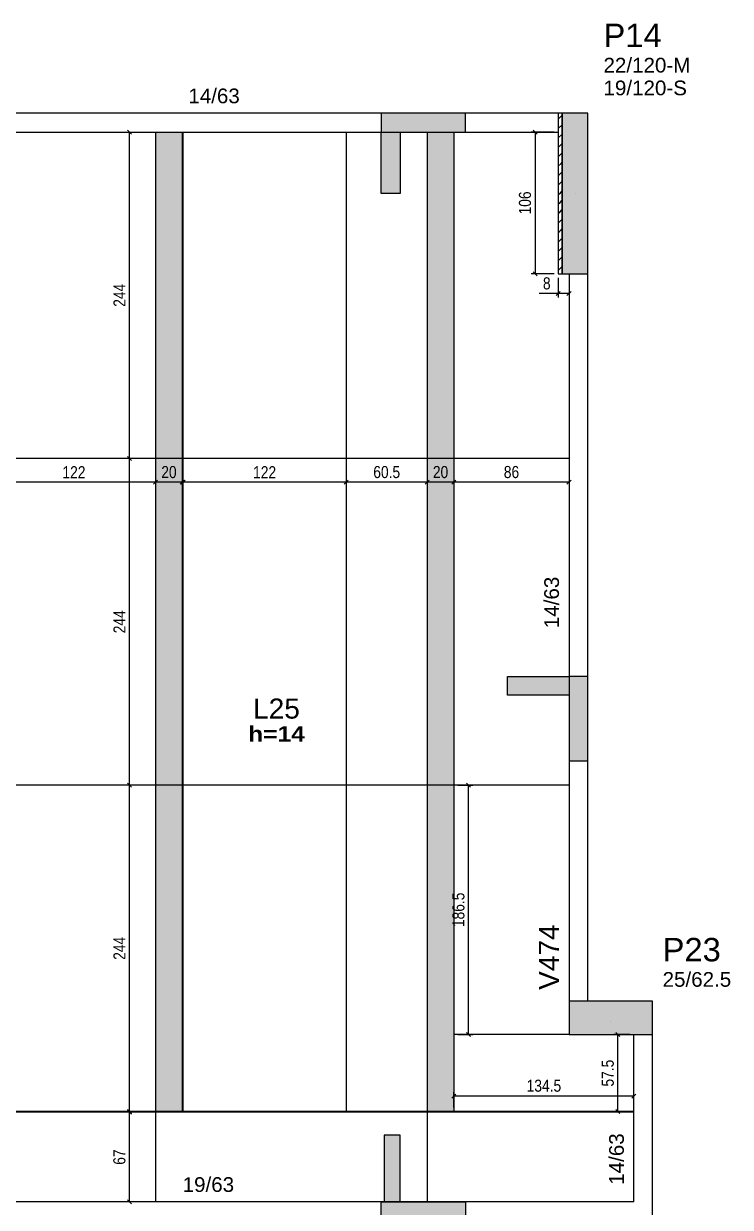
# Model space of a CAD drawing. Extents: x 4150 to 8661, y -614 to 3008.
# Drawn here: x 6478 to 7006, y 1216 to 2100 of the extents above; entities that cross this region are included whole.
import ezdxf

# ---------------------------------------------------------------- set-up
doc = ezdxf.new("R2010")
doc.units = 0
doc.header["$PDMODE"] = 34
for name, color, linetype in [('COTA', 241, 'Continuous'), ('MTH-DIM-PILAR', 3, 'Continuous'), ('MTH-DIM-VIGA', 3, 'Continuous'), ('MTH-FACE-VIGA', 7, 'Continuous'), ('MTH-LINHA-SEÇÃO', 16, 'Continuous'), ('MTH-PILAR-SEGUE', 5, 'Continuous'), ('MTH-SOMBRA21', 150, 'Continuous'), ('MTH-SOMBRA25', 253, 'Continuous'), ('MTH-TIT1-PILAR', 5, 'Continuous'), ('MTH-TIT1-VIGA', 5, 'Continuous'), ('MTH-TXT-NEGRITO', 5, 'Continuous'), ('Painéis', 200, 'Continuous')]:
    doc.layers.add(name, color=color, linetype=linetype)
doc.layers.add('Hachura', color=251, linetype='Continuous', lineweight=9)
doc.styles.add('COTA TECNICA-50', font='techl___.ttf', dxfattribs={"height": 9})
doc.styles.add('TQS_ARIAL', font='arial.ttf')
doc.styles.add('TQS_ARIAL_BLACK', font='ariblk.ttf')
doc.dimstyles.new('COTA PAINEL-50', dxfattribs={"dimtxt": 9, "dimasz": 3, "dimexe": 3, "dimexo": 3, "dimgap": 3, "dimtad": 1, "dimdec": 1, "dimzin": 12, "dimdsep": 46, "dimtxsty": 'COTA TECNICA-50', "dimblk1": 'OBLIQUE', "dimblk2": 'OBLIQUE', "dimsah": 1, "dimcen": 0.9, "dimclrd": 4, "dimclre": 4, "dimclrt": 240, "dimadec": 1, "dimazin": 3, "dimtfac": 1, "dimtdec": 1, "dimtmove": 0, "dimatfit": 3, "dimfxl": 1, "dimtolj": 1, "dimtzin": 12, "dimarcsym": 0})

# ---------------------------------------------------------------- blocks, each defined once
blk = doc.blocks.new('_Oblique')
at = {"color": 0, "linetype": 'ByBlock', "lineweight": -2}
blk.add_line((-0.5, -0.5), (0.5, 0.5), dxfattribs=at)
blk = doc.blocks.new('*D106')
at = {"layer": 'COTA', "color": 4, "lineweight": -2, "transparency": 16777216}
for p, q in [((6799.85, 1772.37), (6799.85, 1754.63)), ((6885.85, 1772.37), (6885.85, 1754.63)), ((6885.85, 1757.63), (6799.85, 1757.63))]:
    blk.add_line(p, q, dxfattribs=at)
at = {"layer": 'Defpoints', "color": 0, "transparency": 16777216}
for p in [(6799.85, 1775.37), (6885.85, 1775.37), (6799.85, 1757.63)]:
    blk.add_point(p, dxfattribs=at)
at = {"layer": 'COTA', "color": 4, "lineweight": -2, "transparency": 16777216, "xscale": 3, "yscale": 3, "zscale": 3, "rotation": 180}
blk.add_blockref('_Oblique', (6799.85, 1757.63), dxfattribs=at)
at = {"layer": 'COTA', "color": 4, "lineweight": -2, "transparency": 16777216, "xscale": 3, "yscale": 3, "zscale": 3}
blk.add_blockref('_Oblique', (6885.85, 1757.63), dxfattribs=at)
at = {"layer": 'COTA', "color": 240, "transparency": 16777216, "insert": (6842.85, 1765.24), "char_height": 9, "attachment_point": 5, "style": 'COTA TECNICA-50'}
blk.add_mtext('\\A1;86', dxfattribs=at)
blk = doc.blocks.new('*D99')
at = {"layer": 'COTA', "color": 4, "lineweight": -2, "transparency": 16777216}
for p, q in [((6779.85, 1772.37), (6779.85, 1754.63)), ((6799.85, 1772.37), (6799.85, 1754.63)), ((6799.85, 1757.63), (6779.85, 1757.63))]:
    blk.add_line(p, q, dxfattribs=at)
at = {"layer": 'Defpoints', "color": 0, "transparency": 16777216}
for p in [(6779.85, 1775.37), (6799.85, 1775.37), (6779.85, 1757.63)]:
    blk.add_point(p, dxfattribs=at)
at = {"layer": 'COTA', "color": 4, "lineweight": -2, "transparency": 16777216, "xscale": 3, "yscale": 3, "zscale": 3, "rotation": 180}
blk.add_blockref('_Oblique', (6779.85, 1757.63), dxfattribs=at)
at = {"layer": 'COTA', "color": 4, "lineweight": -2, "transparency": 16777216, "xscale": 3, "yscale": 3, "zscale": 3}
blk.add_blockref('_Oblique', (6799.85, 1757.63), dxfattribs=at)
at = {"layer": 'COTA', "color": 240, "transparency": 16777216, "insert": (6789.85, 1765.22), "char_height": 9, "attachment_point": 5, "style": 'COTA TECNICA-50'}
blk.add_mtext('\\A1;20', dxfattribs=at)
blk = doc.blocks.new('*D100')
at = {"layer": 'COTA', "color": 4, "lineweight": -2, "transparency": 16777216}
for p, q in [((6719.35, 1772.37), (6719.35, 1754.63)), ((6779.85, 1772.37), (6779.85, 1754.63)), ((6779.85, 1757.63), (6719.35, 1757.63))]:
    blk.add_line(p, q, dxfattribs=at)
at = {"layer": 'Defpoints', "color": 0, "transparency": 16777216}
for p in [(6719.35, 1775.37), (6779.85, 1775.37), (6719.35, 1757.63)]:
    blk.add_point(p, dxfattribs=at)
at = {"layer": 'COTA', "color": 4, "lineweight": -2, "transparency": 16777216, "xscale": 3, "yscale": 3, "zscale": 3, "rotation": 180}
blk.add_blockref('_Oblique', (6719.35, 1757.63), dxfattribs=at)
at = {"layer": 'COTA', "color": 4, "lineweight": -2, "transparency": 16777216, "xscale": 3, "yscale": 3, "zscale": 3}
blk.add_blockref('_Oblique', (6779.85, 1757.63), dxfattribs=at)
at = {"layer": 'COTA', "color": 240, "transparency": 16777216, "insert": (6749.6, 1765.23), "char_height": 9, "attachment_point": 5, "style": 'COTA TECNICA-50'}
blk.add_mtext('\\A1;60.5', dxfattribs=at)
blk = doc.blocks.new('*D101')
at = {"layer": 'COTA', "color": 4, "lineweight": -2, "transparency": 16777216}
for p, q in [((6597.35, 1772.37), (6597.35, 1754.63)), ((6719.35, 1772.37), (6719.35, 1754.63)), ((6719.35, 1757.63), (6597.35, 1757.63))]:
    blk.add_line(p, q, dxfattribs=at)
at = {"layer": 'Defpoints', "color": 0, "transparency": 16777216}
for p in [(6597.35, 1775.37), (6719.35, 1775.37), (6597.35, 1757.63)]:
    blk.add_point(p, dxfattribs=at)
at = {"layer": 'COTA', "color": 4, "lineweight": -2, "transparency": 16777216, "xscale": 3, "yscale": 3, "zscale": 3, "rotation": 180}
blk.add_blockref('_Oblique', (6597.35, 1757.63), dxfattribs=at)
at = {"layer": 'COTA', "color": 4, "lineweight": -2, "transparency": 16777216, "xscale": 3, "yscale": 3, "zscale": 3}
blk.add_blockref('_Oblique', (6719.35, 1757.63), dxfattribs=at)
at = {"layer": 'COTA', "color": 240, "transparency": 16777216, "insert": (6658.35, 1765.18), "char_height": 9, "attachment_point": 5, "style": 'COTA TECNICA-50'}
blk.add_mtext('\\A1;122', dxfattribs=at)
blk = doc.blocks.new('*D102')
at = {"layer": 'COTA', "color": 4, "lineweight": -2, "transparency": 16777216}
for p, q in [((6576.85, 1772.37), (6576.85, 1754.63)), ((6596.85, 1772.37), (6596.85, 1754.63)), ((6596.85, 1757.63), (6576.85, 1757.63))]:
    blk.add_line(p, q, dxfattribs=at)
at = {"layer": 'Defpoints', "color": 0, "transparency": 16777216}
for p in [(6576.85, 1775.37), (6596.85, 1775.37), (6576.85, 1757.63)]:
    blk.add_point(p, dxfattribs=at)
at = {"layer": 'COTA', "color": 4, "lineweight": -2, "transparency": 16777216, "xscale": 3, "yscale": 3, "zscale": 3, "rotation": 180}
blk.add_blockref('_Oblique', (6576.85, 1757.63), dxfattribs=at)
at = {"layer": 'COTA', "color": 4, "lineweight": -2, "transparency": 16777216, "xscale": 3, "yscale": 3, "zscale": 3}
blk.add_blockref('_Oblique', (6596.85, 1757.63), dxfattribs=at)
at = {"layer": 'COTA', "color": 240, "transparency": 16777216, "insert": (6586.85, 1765.22), "char_height": 9, "attachment_point": 5, "style": 'COTA TECNICA-50'}
blk.add_mtext('\\A1;20', dxfattribs=at)
blk = doc.blocks.new('*D103')
at = {"layer": 'COTA', "color": 4, "lineweight": -2, "transparency": 16777216}
for p, q in [((6454.85, 1772.37), (6454.85, 1754.63)), ((6576.85, 1772.37), (6576.85, 1754.63)), ((6576.85, 1757.63), (6454.85, 1757.63))]:
    blk.add_line(p, q, dxfattribs=at)
at = {"layer": 'Defpoints', "color": 0, "transparency": 16777216}
for p in [(6454.85, 1775.37), (6576.85, 1775.37), (6454.85, 1757.63)]:
    blk.add_point(p, dxfattribs=at)
at = {"layer": 'COTA', "color": 4, "lineweight": -2, "transparency": 16777216, "xscale": 3, "yscale": 3, "zscale": 3, "rotation": 180}
blk.add_blockref('_Oblique', (6454.85, 1757.63), dxfattribs=at)
at = {"layer": 'COTA', "color": 4, "lineweight": -2, "transparency": 16777216, "xscale": 3, "yscale": 3, "zscale": 3}
blk.add_blockref('_Oblique', (6576.85, 1757.63), dxfattribs=at)
at = {"layer": 'COTA', "color": 240, "transparency": 16777216, "insert": (6515.85, 1765.18), "char_height": 9, "attachment_point": 5, "style": 'COTA TECNICA-50'}
blk.add_mtext('\\A1;122', dxfattribs=at)
blk = doc.blocks.new('*D105')
at = {"layer": 'COTA', "color": 4, "lineweight": -2, "transparency": 16777216}
for p, q in [((6802.85, 1531.37), (6813.85, 1531.37)), ((6810.85, 1344.87), (6810.85, 1531.37)), ((6802.85, 1344.87), (6813.85, 1344.87))]:
    blk.add_line(p, q, dxfattribs=at)
at = {"layer": 'Defpoints', "color": 0, "transparency": 16777216}
for p in [(6799.85, 1531.37), (6810.85, 1531.37), (6799.85, 1344.87)]:
    blk.add_point(p, dxfattribs=at)
at = {"layer": 'COTA', "color": 4, "lineweight": -2, "transparency": 16777216, "xscale": 3, "yscale": 3, "zscale": 3}
for p, rotation in [((6810.85, 1531.37), 90), ((6810.85, 1344.87), 270)]:
    blk.add_blockref('_Oblique', p, dxfattribs=dict(at, rotation=rotation))
at = {"layer": 'COTA', "color": 240, "transparency": 16777216, "insert": (6803.23, 1438.12), "char_height": 9, "attachment_point": 5, "rotation": 90, "style": 'COTA TECNICA-50'}
blk.add_mtext('\\A1;186.5', dxfattribs=at)
blk = doc.blocks.new('*D113')
at = {"layer": 'COTA', "color": 4, "lineweight": -2, "transparency": 16777216}
for p, q in [((6799.85, 1290.37), (6799.85, 1301.98)), ((6934.35, 1290.37), (6934.35, 1301.98)), ((6934.35, 1298.98), (6799.85, 1298.98))]:
    blk.add_line(p, q, dxfattribs=at)
at = {"layer": 'Defpoints', "color": 0, "transparency": 16777216}
for p in [(6799.85, 1298.98), (6799.85, 1287.37), (6934.35, 1287.37)]:
    blk.add_point(p, dxfattribs=at)
at = {"layer": 'COTA', "color": 4, "lineweight": -2, "transparency": 16777216, "xscale": 3, "yscale": 3, "zscale": 3, "rotation": 180}
blk.add_blockref('_Oblique', (6799.85, 1298.98), dxfattribs=at)
at = {"layer": 'COTA', "color": 4, "lineweight": -2, "transparency": 16777216, "xscale": 3, "yscale": 3, "zscale": 3}
blk.add_blockref('_Oblique', (6934.35, 1298.98), dxfattribs=at)
at = {"layer": 'COTA', "color": 240, "transparency": 16777216, "insert": (6867.1, 1306.68), "char_height": 9, "attachment_point": 5, "style": 'COTA TECNICA-50'}
blk.add_mtext('\\A1;134.5', dxfattribs=at)
blk = doc.blocks.new('*D114')
at = {"layer": 'COTA', "color": 4, "lineweight": -2, "transparency": 16777216}
for p, q in [((6573.85, 1286.87), (6554.43, 1286.87)), ((6557.43, 1219.87), (6557.43, 1286.87)), ((6573.85, 1219.87), (6554.43, 1219.87))]:
    blk.add_line(p, q, dxfattribs=at)
at = {"layer": 'Defpoints', "color": 0, "transparency": 16777216}
for p in [(6557.43, 1286.87), (6576.85, 1286.87), (6576.85, 1219.87)]:
    blk.add_point(p, dxfattribs=at)
at = {"layer": 'COTA', "color": 4, "lineweight": -2, "transparency": 16777216, "xscale": 3, "yscale": 3, "zscale": 3}
for p, rotation in [((6557.43, 1286.87), 90), ((6557.43, 1219.87), 270)]:
    blk.add_blockref('_Oblique', p, dxfattribs=dict(at, rotation=rotation))
at = {"layer": 'COTA', "color": 240, "transparency": 16777216, "insert": (6549.84, 1253.37), "char_height": 9, "attachment_point": 5, "rotation": 90, "style": 'COTA TECNICA-50'}
blk.add_mtext('\\A1;67', dxfattribs=at)
blk = doc.blocks.new('*D115')
at = {"layer": 'COTA', "color": 4, "lineweight": -2, "transparency": 16777216}
for p, q in [((6557.43, 1287.37), (6557.43, 1531.37)), ((6573.85, 1287.37), (6554.43, 1287.37))]:
    blk.add_line(p, q, dxfattribs=at)
at = {"layer": 'Defpoints', "color": 0, "transparency": 16777216}
for p in [(6557.43, 1531.37), (6557.43, 1531.37), (6576.85, 1287.37)]:
    blk.add_point(p, dxfattribs=at)
at = {"layer": 'COTA', "color": 4, "lineweight": -2, "transparency": 16777216, "xscale": 3, "yscale": 3, "zscale": 3}
for p, rotation in [((6557.43, 1531.37), 90), ((6557.43, 1287.37), 270)]:
    blk.add_blockref('_Oblique', p, dxfattribs=dict(at, rotation=rotation))
at = {"layer": 'COTA', "color": 240, "transparency": 16777216, "insert": (6549.87, 1409.37), "char_height": 9, "attachment_point": 5, "rotation": 90, "style": 'COTA TECNICA-50'}
blk.add_mtext('\\A1;244', dxfattribs=at)
blk = doc.blocks.new('*D116')
at = {"layer": 'COTA', "color": 4, "lineweight": -2, "transparency": 16777216}
blk.add_line((6557.43, 1531.37), (6557.43, 1775.37), dxfattribs=at)
at = {"layer": 'Defpoints', "color": 0, "transparency": 16777216}
for p in [(6557.43, 1775.37), (6557.43, 1775.37), (6557.43, 1531.37)]:
    blk.add_point(p, dxfattribs=at)
at = {"layer": 'COTA', "color": 4, "lineweight": -2, "transparency": 16777216, "xscale": 3, "yscale": 3, "zscale": 3}
for p, rotation in [((6557.43, 1775.37), 90), ((6557.43, 1531.37), 270)]:
    blk.add_blockref('_Oblique', p, dxfattribs=dict(at, rotation=rotation))
at = {"layer": 'COTA', "color": 240, "transparency": 16777216, "insert": (6549.87, 1653.37), "char_height": 9, "attachment_point": 5, "rotation": 90, "style": 'COTA TECNICA-50'}
blk.add_mtext('\\A1;244', dxfattribs=at)
blk = doc.blocks.new('*D117')
at = {"layer": 'COTA', "color": 4, "lineweight": -2, "transparency": 16777216}
blk.add_line((6557.43, 1775.37), (6557.43, 2019.37), dxfattribs=at)
at = {"layer": 'Defpoints', "color": 0, "transparency": 16777216}
for p in [(6557.43, 2019.37), (6557.43, 2019.37), (6557.43, 1775.37)]:
    blk.add_point(p, dxfattribs=at)
at = {"layer": 'COTA', "color": 4, "lineweight": -2, "transparency": 16777216, "xscale": 3, "yscale": 3, "zscale": 3}
for p, rotation in [((6557.43, 2019.37), 90), ((6557.43, 1775.37), 270)]:
    blk.add_blockref('_Oblique', p, dxfattribs=dict(at, rotation=rotation))
at = {"layer": 'COTA', "color": 240, "transparency": 16777216, "insert": (6549.87, 1897.37), "char_height": 9, "attachment_point": 5, "rotation": 90, "style": 'COTA TECNICA-50'}
blk.add_mtext('\\A1;244', dxfattribs=at)
blk = doc.blocks.new('*D111')
at = {"layer": 'COTA', "color": 4, "lineweight": -2, "transparency": 16777216}
for p, q in [((6874.85, 2019.37), (6857.57, 2019.37)), ((6860.57, 2019.37), (6860.57, 1913.37)), ((6874.85, 1913.37), (6857.57, 1913.37))]:
    blk.add_line(p, q, dxfattribs=at)
at = {"layer": 'Defpoints', "color": 0, "transparency": 16777216}
for p in [(6877.85, 2019.37), (6860.57, 1913.37), (6877.85, 1913.37)]:
    blk.add_point(p, dxfattribs=at)
at = {"layer": 'COTA', "color": 4, "lineweight": -2, "transparency": 16777216, "xscale": 3, "yscale": 3, "zscale": 3}
for p, rotation in [((6860.57, 2019.37), 90), ((6860.57, 1913.37), 270)]:
    blk.add_blockref('_Oblique', p, dxfattribs=dict(at, rotation=rotation))
at = {"layer": 'COTA', "color": 240, "transparency": 16777216, "insert": (6852.98, 1966.37), "char_height": 9, "attachment_point": 5, "rotation": 90, "style": 'COTA TECNICA-50'}
blk.add_mtext('\\A1;106', dxfattribs=at)
blk = doc.blocks.new('*D112')
at = {"layer": 'COTA', "color": 4, "lineweight": -2, "transparency": 16777216}
for p, q in [((6877.85, 1910.37), (6877.85, 1895.64)), ((6885.85, 1910.37), (6885.85, 1895.64)), ((6877.85, 1898.64), (6863.62, 1898.64)), ((6885.85, 1898.64), (6877.85, 1898.64))]:
    blk.add_line(p, q, dxfattribs=at)
at = {"layer": 'Defpoints', "color": 0, "transparency": 16777216}
for p in [(6877.85, 1913.37), (6885.85, 1913.37), (6877.85, 1898.64)]:
    blk.add_point(p, dxfattribs=at)
at = {"layer": 'COTA', "color": 4, "lineweight": -2, "transparency": 16777216, "xscale": 3, "yscale": 3, "zscale": 3, "rotation": 180}
blk.add_blockref('_Oblique', (6877.85, 1898.64), dxfattribs=at)
at = {"layer": 'COTA', "color": 4, "lineweight": -2, "transparency": 16777216, "xscale": 3, "yscale": 3, "zscale": 3}
blk.add_blockref('_Oblique', (6885.85, 1898.64), dxfattribs=at)
at = {"layer": 'COTA', "color": 240, "transparency": 16777216, "insert": (6869.24, 1906.23), "char_height": 9, "attachment_point": 5, "style": 'COTA TECNICA-50'}
blk.add_mtext('\\A1;8', dxfattribs=at)
blk = doc.blocks.new('*D118')
at = {"layer": 'COTA', "color": 4, "lineweight": -2, "transparency": 16777216}
for p, q in [((6931.35, 1344.87), (6919.45, 1344.87)), ((6922.45, 1287.37), (6922.45, 1344.87)), ((6931.35, 1287.37), (6919.45, 1287.37))]:
    blk.add_line(p, q, dxfattribs=at)
at = {"layer": 'Defpoints', "color": 0, "transparency": 16777216}
for p in [(6922.45, 1344.87), (6934.35, 1344.87), (6934.35, 1287.37)]:
    blk.add_point(p, dxfattribs=at)
at = {"layer": 'COTA', "color": 4, "lineweight": -2, "transparency": 16777216, "xscale": 3, "yscale": 3, "zscale": 3}
for p, rotation in [((6922.45, 1344.87), 90), ((6922.45, 1287.37), 270)]:
    blk.add_blockref('_Oblique', p, dxfattribs=dict(at, rotation=rotation))
at = {"layer": 'COTA', "color": 240, "transparency": 16777216, "insert": (6914.85, 1316.12), "char_height": 9, "attachment_point": 5, "rotation": 90, "style": 'COTA TECNICA-50'}
blk.add_mtext('\\A1;57.5', dxfattribs=at)

msp = doc.modelspace()

# ---------------------------------------------------------------- hatches: boundary and pattern name
at = {"layer": 'Hachura'}
h = msp.add_hatch(color=256, dxfattribs=at)
h.dxf.hatch_style = 1
h.paths.add_polyline_path([(6779.85, 2019.37), (6799.85, 2019.37), (6799.85, 1775.37), (6779.85, 1775.37)])
h.paths.add_polyline_path([(6779.85, 1775.37), (6799.85, 1775.37), (6799.85, 1531.37), (6779.85, 1531.37)])
h.paths.add_polyline_path([(6779.85, 1531.37), (6799.85, 1531.37), (6799.85, 1287.37), (6779.85, 1287.37)])
h.paths.add_polyline_path([(6576.85, 1531.37), (6596.85, 1531.37), (6596.85, 1287.37), (6576.85, 1287.37)])
h.paths.add_polyline_path([(6576.85, 1775.37), (6596.85, 1775.37), (6596.85, 1531.37), (6576.85, 1531.37)])
h.paths.add_polyline_path([(6576.85, 2019.37), (6596.85, 2019.37), (6596.85, 1775.37), (6576.85, 1775.37)])

# ---------------------------------------------------------------- linework, layer by layer
at = {"layer": 'MTH-FACE-VIGA', "linetype": 'Continuous'}
for p, q in [((6877.85, 2033.37), (6394.35, 2033.37)), ((6877.85, 2029.09), (6880.82, 2032.06)), ((6880.82, 2032.06), (6880.85, 2032.09)), ((6394.35, 2019.37), (6877.85, 2019.37)), ((6877.85, 2022.02), (6880.64, 2024.81)), ((6877.85, 2014.95), (6880.46, 2017.56)), ((6880.46, 2017.56), (6880.85, 2017.95)), ((6880.64, 2024.81), (6880.85, 2025.02)), ((6877.85, 2007.88), (6880.28, 2010.3)), ((6880.28, 2010.3), (6880.85, 2010.88)), ((6877.85, 2000.81), (6880.1, 2003.05)), ((6880.1, 2003.05), (6880.85, 2003.81)), ((6877.85, 1993.74), (6879.92, 1995.8)), ((6879.92, 1995.8), (6880.85, 1996.74)), ((6877.85, 1986.67), (6879.73, 1988.55)), ((6877.85, 1979.6), (6879.55, 1981.29)), ((6879.55, 1981.29), (6880.85, 1982.6)), ((6879.73, 1988.55), (6880.85, 1989.67)), ((6877.85, 1972.53), (6879.37, 1974.04)), ((6879.37, 1974.04), (6880.85, 1975.53)), ((6877.85, 1965.45), (6879.19, 1966.79)), ((6879.19, 1966.79), (6880.85, 1968.45)), ((6877.85, 1958.38), (6879.01, 1959.54)), ((6879.01, 1959.54), (6880.85, 1961.38)), ((6877.85, 1951.31), (6878.83, 1952.29)), ((6878.65, 1945.03), (6880.85, 1947.24)), ((6878.83, 1952.29), (6880.85, 1954.31)), ((6877.85, 1944.24), (6878.65, 1945.03)), ((6877.85, 1937.17), (6878.47, 1937.78)), ((6878.47, 1937.78), (6880.85, 1940.17)), ((6877.85, 1930.1), (6878.28, 1930.53)), ((6878.28, 1930.53), (6880.85, 1933.1)), ((6877.85, 1923.03), (6878.1, 1923.28)), ((6878.1, 1923.28), (6880.85, 1926.03)), ((6877.85, 1915.96), (6877.92, 1916.02)), ((6877.92, 1916.02), (6880.85, 1918.96)), ((6885.85, 1913.37), (6885.85, 1369.87)), ((6899.85, 1369.87), (6899.85, 1913.37)), ((6934.35, 1219.87), (6934.35, 1344.87)), ((6948.35, 1075.87), (6948.35, 1344.87)), ((6934.35, 1219.87), (6395.85, 1219.87))]:
    msp.add_line(p, q, dxfattribs=at)
msp.add_lwpolyline([(6880.85, 2033.37), (6877.85, 2033.37), (6877.85, 1913.37), (6880.85, 1913.37), (6880.85, 2033.37)], dxfattribs=at)
at = {"layer": 'MTH-LINHA-SEÇÃO', "linetype": 'Continuous'}
for points in [[(6808.58, 2033.37), (6745.58, 2033.37), (6745.58, 2019.37), (6808.58, 2019.37), (6808.58, 2033.37)], [(6745.58, 1973.37), (6745.58, 2019.37), (6759.58, 2019.37), (6759.58, 1973.37), (6745.58, 1973.37)], [(6839.85, 1612.44), (6885.85, 1612.44), (6885.85, 1598.44), (6839.85, 1598.44), (6839.85, 1612.44)], [(6899.85, 1549.44), (6899.85, 1612.44), (6885.85, 1612.44), (6885.85, 1549.44), (6899.85, 1549.44)], [(6747.58, 1269.87), (6747.58, 1219.87), (6759.58, 1219.87), (6759.58, 1269.87), (6747.58, 1269.87)], [(6808.58, 1200.87), (6745.58, 1200.87), (6745.58, 1219.87), (6808.58, 1219.87), (6808.58, 1200.87)]]:
    msp.add_lwpolyline(points, dxfattribs=at)
at = {"layer": 'MTH-PILAR-SEGUE', "linetype": 'Continuous'}
for p, q in [((6890.35, 1973.37), (6890.35, 1973.37)), ((6917.1, 1354.37), (6917.1, 1354.37))]:
    msp.add_line(p, q, dxfattribs=at)
for points in [[(6880.85, 1913.37), (6899.85, 1913.37), (6899.85, 2033.37), (6880.85, 2033.37), (6880.85, 1913.37)], [(6948.35, 1344.87), (6948.35, 1369.87), (6885.85, 1369.87), (6885.85, 1344.87), (6948.35, 1344.87)]]:
    msp.add_lwpolyline(points, dxfattribs=at)
at = {"layer": 'MTH-SOMBRA21', "linetype": 'Continuous'}
for points in [[(6808.58, 2033.37), (6745.58, 2033.37), (6745.58, 2019.37)], [(6808.58, 2033.37), (6745.58, 2019.37), (6808.58, 2019.37)], [(6808.58, 2033.37), (6808.58, 2019.37), (6808.58, 2033.37)], [(6745.58, 1973.37), (6745.58, 2019.37), (6759.58, 2019.37)], [(6745.58, 1973.37), (6759.58, 2019.37), (6759.58, 1973.37)], [(6745.58, 1973.37), (6759.58, 1973.37), (6745.58, 1973.37)], [(6839.85, 1612.44), (6885.85, 1612.44), (6885.85, 1598.44)], [(6839.85, 1612.44), (6885.85, 1598.44), (6839.85, 1598.44)], [(6839.85, 1612.44), (6839.85, 1598.44), (6839.85, 1612.44)], [(6899.85, 1549.44), (6899.85, 1612.44), (6885.85, 1612.44)], [(6899.85, 1549.44), (6885.85, 1612.44), (6885.85, 1549.44)], [(6899.85, 1549.44), (6885.85, 1549.44), (6899.85, 1549.44)], [(6747.58, 1269.87), (6747.58, 1219.87), (6759.58, 1219.87)], [(6747.58, 1269.87), (6759.58, 1219.87), (6759.58, 1269.87)], [(6747.58, 1269.87), (6759.58, 1269.87), (6747.58, 1269.87)], [(6808.58, 1200.87), (6745.58, 1200.87), (6745.58, 1219.87)], [(6808.58, 1200.87), (6745.58, 1219.87), (6808.58, 1219.87)], [(6808.58, 1200.87), (6808.58, 1219.87), (6808.58, 1200.87)]]:
    msp.add_solid(points, dxfattribs=at)
at = {"layer": 'MTH-SOMBRA25', "linetype": 'Continuous'}
for points in [[(6880.85, 1913.37), (6899.85, 1913.37), (6899.85, 2033.37)], [(6880.85, 1913.37), (6899.85, 2033.37), (6880.85, 2033.37)], [(6880.85, 1913.37), (6880.85, 2033.37), (6880.85, 1913.37)], [(6948.35, 1344.87), (6948.35, 1369.87), (6885.85, 1369.87)], [(6948.35, 1344.87), (6885.85, 1369.87), (6885.85, 1344.87)], [(6948.35, 1344.87), (6885.85, 1344.87), (6948.35, 1344.87)]]:
    msp.add_solid(points, dxfattribs=at)
at = {"layer": 'Painéis'}
for p, q in [((6576.85, 2019.37), (6576.85, 1219.87)), ((6596.85, 2019.37), (6596.85, 1287.37)), ((6597.35, 2019.37), (6597.35, 1287.37)), ((6719.35, 2019.37), (6719.35, 1287.37)), ((6779.85, 2019.37), (6779.85, 1219.87)), ((6799.85, 2019.37), (6799.85, 1287.37)), ((6885.85, 1775.37), (6394.35, 1775.37)), ((6885.85, 1531.37), (6394.35, 1531.37)), ((6885.85, 1344.87), (6799.85, 1344.87)), ((6934.35, 1287.37), (6395.85, 1287.37)), ((6934.35, 1286.87), (6395.85, 1286.87))]:
    msp.add_line(p, q, dxfattribs=at)

# ---------------------------------------------------------------- texts
at = {"layer": 'MTH-DIM-PILAR', "linetype": 'Continuous', "style": 'TQS_ARIAL'}
for s, p in [('22/120-M', (6911.63, 2063.83)), ('19/120-S', (6911.63, 2046.83)), ('25/62.5', (6955.81, 1380.65))]:
    msp.add_text(s, height=11, dxfattribs=at).set_placement(p)
at = {"layer": 'MTH-DIM-VIGA', "linetype": 'Continuous', "style": 'TQS_ARIAL'}
for s, p in [('14/63', (6601.35, 2040.87)), ('19/63', (6597.1, 1227.37))]:
    msp.add_text(s, height=11, dxfattribs=at).set_placement(p)
for p in [(6878.35, 1648.62), (6926.85, 1232.69)]:
    msp.add_text('14/63', height=11, rotation=90, dxfattribs=at).set_placement(p)
at = {"layer": 'MTH-TIT1-PILAR', "linetype": 'Continuous', "style": 'TQS_ARIAL'}
for s, p in [('P14', (6911.63, 2082.83)), ('P23', (6955.81, 1399.65))]:
    msp.add_text(s, height=17.5, dxfattribs=at).set_placement(p)
at = {"layer": 'MTH-TIT1-VIGA', "linetype": 'Continuous', "style": 'TQS_ARIAL'}
msp.add_text('L25', height=15, dxfattribs=at).set_placement((6649.74, 1581.04))
msp.add_text('V474', height=15, rotation=90, dxfattribs=at).set_placement((6878.35, 1378.33))
at = {"layer": 'MTH-TXT-NEGRITO', "color": 3, "linetype": 'Continuous', "style": 'TQS_ARIAL_BLACK'}
msp.add_text('h=14', height=11.5, dxfattribs=at).set_placement((6646.02, 1563.86))

# ---------------------------------------------------------------- dimensions: what is measured, and where the dimension line sits
at = {"layer": 'COTA'}
for base, p1, p2, angle, picture, middle in [((6557.43, 2019.37), (6557.43, 1775.37), (6557.43, 2019.37), 90, '*D117', (6549.87, 1897.37)), ((6454.85, 1757.63), (6576.85, 1775.37), (6454.85, 1775.37), 180, '*D103', (6515.85, 1765.18)), ((6557.43, 1775.37), (6557.43, 1531.37), (6557.43, 1775.37), 90, '*D116', (6549.87, 1653.37)), ((6597.35, 1757.63), (6719.35, 1775.37), (6597.35, 1775.37), 180, '*D101', (6658.35, 1765.18)), ((6719.35, 1757.63), (6779.85, 1775.37), (6719.35, 1775.37), 180, '*D100', (6749.6, 1765.23)), ((6779.85, 1757.63), (6799.85, 1775.37), (6779.85, 1775.37), 180, '*D99', (6789.85, 1765.22)), ((6557.43, 1531.37), (6576.85, 1287.37), (6557.43, 1531.37), 90, '*D115', (6549.87, 1409.37))]:
    dim = msp.add_linear_dim(base=base, p1=p1, p2=p2, angle=angle, dimstyle='COTA PAINEL-50', override={"dimtmove": 1}, dxfattribs=at)
    dim.commit()
    dim.dimension.update_dxf_attribs({"geometry": picture, "text_midpoint": middle})
for base, p1, p2, angle, picture, middle in [((6860.57, 1913.37), (6877.85, 2019.37), (6877.85, 1913.37), 90, '*D111', (6852.98, 1966.37)), ((6877.85, 1898.64), (6885.85, 1913.37), (6877.85, 1913.37), 180, '*D112', (6869.24, 1906.23)), ((6576.85, 1757.63), (6596.85, 1775.37), (6576.85, 1775.37), 180, '*D102', (6586.85, 1765.22)), ((6799.85, 1757.63), (6885.85, 1775.37), (6799.85, 1775.37), 180, '*D106', (6842.85, 1765.24)), ((6810.85, 1531.37), (6799.85, 1344.87), (6799.85, 1531.37), 90, '*D105', (6803.23, 1438.12)), ((6922.45, 1344.87), (6934.35, 1287.37), (6934.35, 1344.87), 90, '*D118', (6914.85, 1316.12)), ((6799.85, 1298.98), (6934.35, 1287.37), (6799.85, 1287.37), 180, '*D113', (6867.1, 1306.68)), ((6557.43, 1286.87), (6576.85, 1219.87), (6576.85, 1286.87), 90, '*D114', (6549.84, 1253.37))]:
    dim = msp.add_linear_dim(base=base, p1=p1, p2=p2, angle=angle, dimstyle='COTA PAINEL-50', dxfattribs=at)
    dim.commit()
    dim.dimension.update_dxf_attribs({"geometry": picture, "text_midpoint": middle})

doc.saveas('drawing.dxf')
